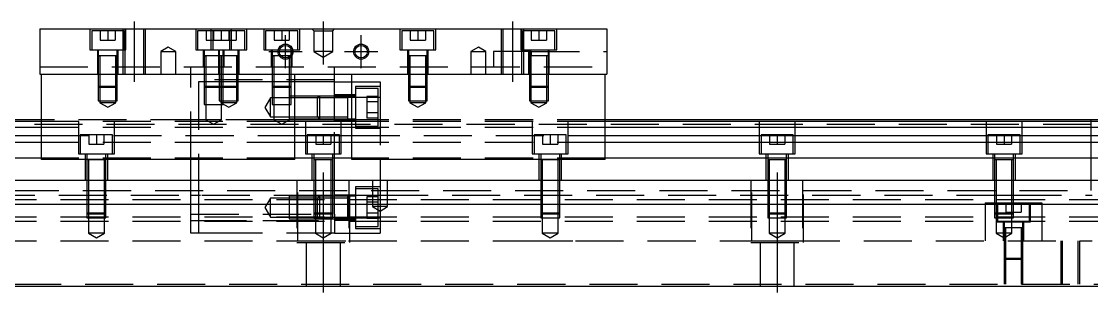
# Model space of a CAD drawing. Extents: x -20 to 752, y -277 to 102.
# Drawn here: x 180.2 to 463.1, y -226.9 to -154.9 of the extents above; entities that cross this region are included whole.
import ezdxf

# ---------------------------------------------------------------- set-up
doc = ezdxf.new("R2010")
doc.units = 0
doc.linetypes.add('CENTER', pattern=[50.8, 31.75, -6.35, 6.35, -6.35])
doc.linetypes.add('DASHED', pattern=[19.05, 12.7, -6.35])
doc.layers.get('0').update_dxf_attribs({"linetype": 'CONTINUOUS'})
doc.layers.add('CENTER', color=1, linetype='CENTER')

msp = doc.modelspace()

# ---------------------------------------------------------------- linework, layer by layer
at = {"color": 7, "linetype": 'CONTINUOUS'}
for p, q in [((185, -156.93), (185, -168.93)), ((185, -156.93), (335, -156.93)), ((335, -156.93), (335, -168.93)), ((248.770162, -164.03), (248.32967, -164.03)), ((251.500006, -164.03), (251.229838, -164.03)), ((185, -168.93), (335, -168.93)), ((185.5, -191.43), (185.5, -168.93)), ((252.5, -191.43), (252.5, -168.93)), ((263, -181.43), (263, -168.93)), ((267.5, -191.43), (267.5, -168.93)), ((334.5, -191.43), (334.5, -168.93)), ((263, -170.93), (267.5, -170.93)), ((185.5, -180.93), (28, -180.93)), ((463, -180.93), (334.5, -180.93)), ((463, -180.93), (462.995, -180.93)), ((463, -180.930502), (463, -180.93)), ((463.005, -180.93), (463, -180.93)), ((472, -180.93), (463, -180.93)), ((463, -181.43), (463, -180.93)), ((185.5, -181.43), (0, -181.43)), ((185.5, -182.969608), (0, -182.969608)), ((267.5, -181.43), (252.5, -181.43)), ((267.5, -182.969608), (252.5, -182.969608)), ((520, -181.43), (334.5, -181.43)), ((520, -182.969608), (334.5, -182.969608)), ((0, -185.090392), (185.5, -185.090392)), ((252.5, -185.090392), (267.5, -185.090392)), ((334.5, -185.090392), (520, -185.090392)), ((185.5, -187.000532), (0, -187.000532)), ((267.5, -187.000532), (252.5, -187.000532)), ((520, -187.000532), (334.5, -187.000532)), ((185.5, -191.111934), (0, -191.111934)), ((252.5, -191.43), (185.5, -191.43)), ((267.5, -191.111934), (252.5, -191.111934)), ((334.5, -191.43), (267.5, -191.43)), ((520, -191.111934), (334.5, -191.111934)), ((0, -196.93), (520, -196.93)), ((0, -203.23), (520, -203.23)), ((266.5, -204.019994), (266.5, -203.23)), ((266.5, -207.180006), (266.5, -206.63)), ((0, -224.93), (520, -224.93))]:
    msp.add_line(p, q, dxfattribs=at)
at = {"color": 3, "linetype": 'DASHED'}
for p, q in [((198.25, -156.93), (198.25, -162.43)), ((207.25, -157.43), (198.75, -157.43)), ((198.75, -157.43), (198.75, -162.43)), ((201, -157.43), (201, -159.93)), ((203, -157.43), (203, -159.93)), ((205, -157.43), (205, -159.93)), ((207.000006, -156.93), (207.000006, -157.43)), ((207.000006, -157.43), (207.000006, -162.43)), ((207.25, -162.43), (207.25, -157.43)), ((207.5, -156.93), (207.5, -168.93)), ((207.75, -162.43), (207.75, -156.93)), ((212.5, -168.93), (212.5, -156.93)), ((212.999994, -168.93), (212.999994, -156.93)), ((226.25, -156.93), (226.25, -162.43)), ((230.75, -157.43), (226.75, -157.43)), ((226.75, -157.43), (226.75, -162.43)), ((229, -157.43), (229, -159.93)), ((230.25, -156.93), (230.25, -162.43)), ((239.25, -157.43), (230.75, -157.43)), ((230.75, -157.43), (230.75, -162.43)), ((231, -157.43), (231, -159.93)), ((233, -157.43), (233, -159.93)), ((235, -157.43), (235, -159.93)), ((235.25, -162.43), (235.25, -157.43)), ((235.75, -162.43), (235.75, -156.93)), ((237, -157.43), (237, -159.93)), ((239.25, -162.43), (239.25, -157.43)), ((239.75, -162.43), (239.75, -156.93)), ((244.25, -156.93), (244.25, -162.43)), ((253.25, -157.43), (244.75, -157.43)), ((244.75, -157.43), (244.75, -162.43)), ((247, -157.43), (247, -159.93)), ((249, -157.43), (249, -159.93)), ((251, -157.43), (251, -159.93)), ((253.25, -162.43), (253.25, -157.43)), ((253.75, -162.43), (253.75, -156.93)), ((257.5, -157.43), (257, -156.93)), ((257.5, -157.43), (257.5, -162.93)), ((257.5, -157.43), (262.5, -157.43)), ((262.5, -157.43), (263, -156.93)), ((262.5, -162.93), (262.5, -157.43)), ((280.25, -156.93), (280.25, -162.43)), ((289.25, -157.43), (280.75, -157.43)), ((280.75, -157.43), (280.75, -162.43)), ((283, -157.43), (283, -159.93)), ((285, -157.43), (285, -159.93)), ((287, -157.43), (287, -159.93)), ((289.25, -162.43), (289.25, -157.43)), ((289.75, -162.43), (289.75, -156.93)), ((307.000006, -156.93), (307.000006, -168.93)), ((307.5, -156.93), (307.5, -168.93)), ((312.25, -156.93), (312.25, -162.43)), ((312.5, -168.93), (312.5, -156.93)), ((321.25, -157.43), (312.75, -157.43)), ((312.75, -157.43), (312.75, -162.43)), ((312.999994, -157.43), (312.999994, -156.93)), ((312.999994, -162.43), (312.999994, -157.43)), ((315, -157.43), (315, -159.93)), ((317, -157.43), (317, -159.93)), ((319, -157.43), (319, -159.93)), ((321.25, -162.43), (321.25, -157.43)), ((321.75, -162.43), (321.75, -156.93)), ((201, -159.93), (203, -159.93)), ((203, -159.93), (205, -159.93)), ((229, -159.93), (231, -159.93)), ((231, -159.93), (233, -159.93)), ((233, -159.93), (235, -159.93)), ((235, -159.93), (237, -159.93)), ((247, -159.93), (249, -159.93)), ((249, -159.93), (251, -159.93)), ((283, -159.93), (285, -159.93)), ((285, -159.93), (287, -159.93)), ((315, -159.93), (317, -159.93)), ((317, -159.93), (319, -159.93)), ((198.25, -162.43), (207.75, -162.43)), ((200.25, -162.43), (200.25, -168.93)), ((200.5, -162.43), (200.5, -164.03)), ((200.5, -164.025), (200.5, -164.03)), ((200.5, -164.03), (200.757448, -164.03)), ((200.757468, -164.03), (200.5, -164.03)), ((200.5, -164.03), (200.5, -164.035)), ((200.5, -164.03), (200.5, -168.92998)), ((205.242552, -164.03), (200.757468, -164.03)), ((200.9, -164.03), (200.9, -168.92998)), ((205.1, -168.92998), (205.1, -164.03)), ((205.5, -164.03), (205.242552, -164.03)), ((205.242602, -164.03), (205.5, -164.03)), ((205.5, -164.03), (205.5, -162.43)), ((205.5, -164.03), (205.5, -164.025)), ((205.5, -164.035), (205.5, -164.03)), ((205.5, -168.92998), (205.5, -164.03)), ((205.75, -168.93), (205.75, -162.43)), ((207.000006, -162.43), (207.000006, -168.93)), ((219, -161.7753), (217, -162.93)), ((217, -162.93), (219, -162.93)), ((217, -162.93), (217, -168.93)), ((221, -162.93), (219, -161.7753)), ((219, -162.93), (221, -162.93)), ((221, -168.93), (221, -162.93)), ((226.25, -162.43), (230.25, -162.43)), ((228.25, -162.43), (228.25, -166.93)), ((228.5, -162.43), (228.5, -164.03)), ((228.5, -164.025), (228.5, -164.03)), ((228.5, -164.03), (228.757448, -164.03)), ((228.757468, -164.03), (228.5, -164.03)), ((228.5, -164.03), (228.5, -166.92998)), ((228.5, -164.03), (228.5, -164.035)), ((232.300194, -164.03), (228.757468, -164.03)), ((228.9, -164.03), (228.9, -166.92998)), ((230.25, -162.43), (239.75, -162.43)), ((232.25, -162.43), (232.25, -168.93)), ((232.5, -162.43), (232.5, -164.03)), ((232.5, -164.025), (232.5, -164.03)), ((232.757468, -164.03), (232.5, -164.03)), ((232.5, -164.03), (232.5, -164.035)), ((232.5, -164.03), (232.5, -168.92998)), ((237.242552, -164.03), (232.757468, -164.03)), ((232.9, -164.03), (232.9, -168.92998)), ((233.1, -166.92998), (233.1, -164.03)), ((233.5, -164.03), (233.5, -162.43)), ((233.5, -164.03), (233.5, -164.025)), ((233.5, -166.92998), (233.5, -164.03)), ((233.5, -164.035), (233.5, -164.03)), ((233.75, -166.93), (233.75, -162.43)), ((237.1, -168.92998), (237.1, -164.03)), ((237.5, -164.03), (237.242552, -164.03)), ((237.5, -164.03), (237.5, -162.43)), ((237.5, -164.03), (237.5, -164.025)), ((237.5, -164.035), (237.5, -164.03)), ((237.5, -168.92998), (237.5, -164.03)), ((237.75, -168.93), (237.75, -162.43)), ((244.25, -162.43), (253.75, -162.43)), ((246.25, -162.43), (246.25, -166.93)), ((246.5, -162.43), (246.5, -164.03)), ((246.5, -164.025), (246.5, -164.03)), ((246.5, -164.03), (246.757448, -164.03)), ((246.757468, -164.03), (246.5, -164.03)), ((246.5, -164.03), (246.5, -164.035)), ((246.5, -164.03), (246.5, -166.92998)), ((248.329928, -164.03), (246.757468, -164.03)), ((246.9, -164.03), (246.9, -166.92998)), ((248.770318, -164.03), (248.329928, -164.03)), ((251.230084, -164.03), (248.770318, -164.03)), ((251.1, -164.159838), (251.1, -164.03)), ((251.5, -164.03), (251.230084, -164.03)), ((251.242602, -164.03), (251.5, -164.03)), ((251.5, -163.617386), (251.5, -162.43)), ((251.5, -164.03), (251.5, -163.617386)), ((251.5, -164.03), (251.5, -164.025)), ((251.5, -164.035), (251.5, -164.03)), ((251.5, -164.252876), (251.5, -164.03)), ((251.75, -166.93), (251.75, -162.43)), ((262.5, -162.93), (257.5, -162.93)), ((257.5, -162.93), (260, -164.373376)), ((260, -164.373376), (262.5, -162.93)), ((280.25, -162.43), (289.75, -162.43)), ((282.25, -162.43), (282.25, -168.93)), ((282.5, -162.43), (282.5, -164.03)), ((282.5, -164.025), (282.5, -164.03)), ((282.757468, -164.03), (282.5, -164.03)), ((282.5, -164.03), (282.5, -164.035)), ((282.5, -164.03), (282.5, -168.92998)), ((287.242552, -164.03), (282.757468, -164.03)), ((282.9, -164.03), (282.9, -168.92998)), ((287.1, -168.92998), (287.1, -164.03)), ((287.5, -164.03), (287.242552, -164.03)), ((287.5, -164.03), (287.5, -162.43)), ((287.5, -164.03), (287.5, -164.025)), ((287.5, -164.035), (287.5, -164.03)), ((287.5, -168.92998), (287.5, -164.03)), ((287.75, -168.93), (287.75, -162.43)), ((301, -161.7753), (299, -162.93)), ((299, -162.93), (301, -162.93)), ((299, -162.93), (299, -168.93)), ((303, -162.93), (301, -161.7753)), ((301, -162.93), (303, -162.93)), ((303, -168.93), (303, -162.93)), ((305, -162.93), (305, -166.93)), ((315, -162.93), (305, -162.93)), ((312.25, -162.43), (321.75, -162.43)), ((312.999994, -168.93), (312.999994, -162.43)), ((314.25, -162.43), (314.25, -168.93)), ((314.5, -162.43), (314.5, -164.03)), ((314.5, -164.025), (314.5, -164.03)), ((314.757468, -164.03), (314.5, -164.03)), ((314.5, -164.03), (314.5, -168.92998)), ((314.5, -164.03), (314.5, -164.035)), ((319.242552, -164.03), (314.757468, -164.03)), ((314.9, -164.03), (314.9, -168.92998)), ((315, -162.93), (335, -162.93)), ((315, -166.93), (315, -162.93)), ((315, -162.93), (315, -164.03)), ((319.1, -168.92998), (319.1, -164.03)), ((319.5, -164.03), (319.242552, -164.03)), ((319.5, -164.03), (319.5, -162.43)), ((319.5, -164.03), (319.5, -164.025)), ((319.5, -168.92998), (319.5, -164.03)), ((319.5, -164.035), (319.5, -164.03)), ((319.75, -168.93), (319.75, -162.43)), ((185, -166.93), (335, -166.93)), ((225, -168.93), (225, -166.93)), ((228.5, -166.93), (228.5, -168.93)), ((228.500006, -166.93), (228.500006, -168.93)), ((228.9, -166.93), (228.9, -168.93)), ((233.1, -168.93), (233.1, -166.93)), ((233.499994, -168.93), (233.499994, -166.93)), ((233.5, -168.93), (233.5, -166.93)), ((246.5, -166.93), (246.5, -168.93)), ((246.500006, -166.93), (246.500006, -168.93)), ((246.9, -166.93), (251.1, -166.93)), ((246.9, -166.93), (246.9, -168.93)), ((251.1, -164.60033), (251.1, -164.159838)), ((251.1, -166.92998), (251.1, -164.60033)), ((251.1, -168.93), (251.1, -166.93)), ((251.499994, -168.93), (251.499994, -166.93)), ((251.5, -166.92998), (251.5, -164.252876)), ((251.5, -168.93), (251.5, -166.93)), ((263, -168.93), (263, -166.93)), ((200.5, -168.93), (200.5, -172.03)), ((200.500006, -168.93), (200.500006, -172.030006)), ((200.9, -168.93), (200.9, -172.43)), ((205.1, -172.43), (205.1, -168.93)), ((205.499994, -172.030006), (205.499994, -168.93)), ((205.5, -172.03), (205.5, -168.93)), ((225, -191.43), (225, -168.93)), ((228.5, -168.93), (228.5, -172.03)), ((228.500006, -168.93), (228.500006, -172.030006)), ((228.9, -168.93), (228.9, -172.43)), ((232.5, -168.93), (232.5, -172.03)), ((232.500006, -168.93), (232.500006, -172.030006)), ((232.9, -168.93), (232.9, -172.43)), ((233.1, -172.43), (233.1, -168.93)), ((233.499994, -172.030006), (233.499994, -168.93)), ((233.5, -172.03), (233.5, -168.93)), ((237.1, -172.43), (237.1, -168.93)), ((237.499994, -172.030006), (237.499994, -168.93)), ((237.5, -172.03), (237.5, -168.93)), ((246.5, -168.93), (246.5, -172.03)), ((246.500006, -168.93), (246.500006, -172.030006)), ((246.9, -168.93), (246.9, -172.43)), ((251.1, -172.43), (251.1, -168.93)), ((251.499994, -172.030006), (251.499994, -168.93)), ((251.5, -172.03), (251.5, -168.93)), ((282.5, -168.93), (282.5, -172.03)), ((282.500006, -168.93), (282.500006, -172.030006)), ((282.9, -168.93), (282.9, -172.43)), ((287.1, -172.43), (287.1, -168.93)), ((287.499994, -172.030006), (287.499994, -168.93)), ((287.5, -172.03), (287.5, -168.93)), ((314.5, -168.93), (314.5, -172.03)), ((314.500006, -168.93), (314.500006, -172.030006)), ((314.9, -168.93), (314.9, -172.43)), ((319.1, -172.43), (319.1, -168.93)), ((319.499994, -172.030006), (319.499994, -168.93)), ((319.5, -172.03), (319.5, -168.93)), ((200.5, -172.03), (205.5, -172.03)), ((200.5, -172.03), (200.9, -172.43)), ((200.500006, -172.03002), (200.500006, -175.93)), ((205.1, -172.43), (200.9, -172.43)), ((200.9, -172.43002), (200.9, -175.93)), ((205.1, -172.43), (205.5, -172.03)), ((205.1, -175.93), (205.1, -172.43002)), ((205.499994, -175.93), (205.499994, -172.03002)), ((263, -170.43), (225, -170.43)), ((227, -170.93), (227, -196.93)), ((228.5, -170.93), (227, -170.93)), ((228.9, -170.93), (228.5, -170.93)), ((228.5, -172.03), (232.5, -172.03)), ((228.5, -172.03), (228.9, -172.43)), ((228.500006, -172.03002), (228.500006, -176.93)), ((232.5, -170.93), (228.9, -170.93)), ((232.500006, -172.43), (228.9, -172.43)), ((228.9, -172.43002), (228.9, -176.93)), ((232.9, -170.93), (232.5, -170.93)), ((232.5, -172.03), (237.5, -172.03)), ((232.5, -172.03), (232.9, -172.43)), ((232.500006, -172.03002), (232.500006, -175.93)), ((232.9, -172.43), (232.500006, -172.43)), ((233.1, -170.93), (232.9, -170.93)), ((237.1, -172.43), (232.9, -172.43)), ((232.9, -172.43002), (232.9, -175.93)), ((233.5, -170.93), (233.1, -170.93)), ((233.1, -172.43), (233.5, -172.03)), ((233.1, -176.93), (233.1, -172.43002)), ((233.499994, -172.43), (233.499994, -172.03002)), ((233.499994, -175.93), (233.499994, -172.43)), ((237.1, -170.93), (233.5, -170.93)), ((237.5, -170.93), (237.1, -170.93)), ((237.1, -172.43), (237.5, -172.03)), ((237.1, -175.93), (237.1, -172.43002)), ((237.499994, -175.93), (237.499994, -172.03002)), ((246.5, -170.93), (237.5, -170.93)), ((246.9, -170.93), (246.5, -170.93)), ((246.5, -172.03), (251.5, -172.03)), ((246.5, -172.03), (246.9, -172.43)), ((246.500006, -172.03002), (246.500006, -176.93)), ((251.1, -170.93), (246.9, -170.93)), ((251.1, -172.43), (246.9, -172.43)), ((246.9, -172.43002), (246.9, -176.93)), ((251.5, -170.93), (251.1, -170.93)), ((251.1, -172.43), (251.5, -172.03)), ((251.1, -176.93), (251.1, -172.43002)), ((251.499994, -176.93), (251.499994, -172.03002)), ((252.5, -170.93), (251.5, -170.93)), ((263, -170.93), (252.5, -170.93)), ((267.5, -170.93), (275, -170.93)), ((268.5, -172.18), (268.5, -183.18)), ((275, -172.18), (268.5, -172.18)), ((275, -170.93), (275, -174.93)), ((282.5, -172.03), (287.5, -172.03)), ((282.5, -172.03), (282.9, -172.43)), ((282.500006, -172.03002), (282.500006, -175.93)), ((287.1, -172.43), (282.9, -172.43)), ((282.9, -172.43002), (282.9, -175.93)), ((287.1, -172.43), (287.5, -172.03)), ((287.1, -175.93), (287.1, -172.43002)), ((287.499994, -175.93), (287.499994, -172.03002)), ((314.5, -172.03), (319.5, -172.03)), ((314.5, -172.03), (314.9, -172.43)), ((314.500006, -172.03002), (314.500006, -175.93)), ((319.1, -172.43), (314.9, -172.43)), ((314.9, -172.43002), (314.9, -175.93)), ((319.1, -172.43), (319.5, -172.03)), ((319.1, -175.93), (319.1, -172.43002)), ((319.499994, -175.93), (319.499994, -172.03002)), ((246, -175.18), (244.556624, -177.68)), ((246, -180.18), (246, -175.18)), ((251, -175.18), (246, -175.18)), ((251, -174.680006), (251, -176.798124)), ((251.499994, -174.680006), (251, -174.680006)), ((258.49998, -175.18), (251, -175.18)), ((252.5, -174.680006), (251.499994, -174.680006)), ((258.99998, -174.680006), (252.5, -174.680006)), ((259, -174.68), (258.5, -175.18)), ((258.5, -180.18), (258.5, -175.18)), ((263, -175.18), (258.5, -175.18)), ((263, -174.680006), (258.999994, -174.680006)), ((259, -174.68), (259, -180.68)), ((263, -174.68), (259, -174.68)), ((268.5, -174.38), (263, -174.38)), ((263, -174.93), (267.5, -174.93)), ((266.5, -174.68), (263.00002, -174.68)), ((266.5, -175.18), (263.00002, -175.18)), ((266.5, -174.68), (266.495, -174.68)), ((266.5, -175.029602), (266.5, -174.68)), ((266.505, -174.68), (266.5, -174.68)), ((267.5, -174.68), (266.5, -174.68)), ((266.5, -177.51997), (266.5, -175.029602)), ((268.5, -174.68), (267.5, -174.68)), ((267.5, -174.93), (275, -174.93)), ((274.5, -172.68), (268.5, -172.68)), ((271.5, -174.793248), (271.5, -176.236624)), ((274.5, -174.793248), (271.5, -174.793248)), ((274.5, -182.68), (274.5, -172.68)), ((275, -174.93), (275, -191.43)), ((200.500006, -175.93), (205.499994, -175.93)), ((200.9, -175.93), (200.9, -176.43)), ((205.1, -176.43), (200.9, -176.43)), ((200.9, -176.43), (203, -177.642436)), ((203, -177.642436), (205.1, -176.43)), ((205.1, -176.43), (205.1, -175.93)), ((228.500006, -176.93), (233.499994, -176.93)), ((228.9, -176.93), (228.9, -180.93)), ((232.500006, -175.93), (237.499994, -175.93)), ((232.9, -175.93), (232.9, -176.43)), ((237.1, -176.43), (232.9, -176.43)), ((232.9, -176.43), (235, -177.642436)), ((233.1, -180.93), (233.1, -176.93)), ((233.499994, -176.93), (233.499994, -175.93)), ((235, -177.642436), (237.1, -176.43)), ((237.1, -176.43), (237.1, -175.93)), ((244.556624, -177.68), (246, -180.18)), ((246.500006, -176.93), (251.499994, -176.93)), ((246.9, -176.93), (246.9, -180.93)), ((251, -176.798124), (251, -176.933818)), ((251, -176.933818), (251, -180.679994)), ((251.1, -180.93), (251.1, -176.93)), ((266.5, -177.88006), (266.5, -177.51997)), ((266.5, -180.33035), (266.5, -177.88006)), ((274.5, -176.236624), (271.5, -176.236624)), ((271.5, -176.236624), (271.5, -179.123376)), ((282.500006, -175.93), (287.499994, -175.93)), ((282.9, -175.93), (282.9, -176.43)), ((287.1, -176.43), (282.9, -176.43)), ((282.9, -176.43), (285, -177.642436)), ((285, -177.642436), (287.1, -176.43)), ((287.1, -176.43), (287.1, -175.93)), ((314.500006, -175.93), (319.499994, -175.93)), ((314.9, -175.93), (314.9, -176.43)), ((319.1, -176.43), (314.9, -176.43)), ((314.9, -176.43), (317, -177.642436)), ((317, -177.642436), (319.1, -176.43)), ((319.1, -176.43), (319.1, -175.93)), ((227, -180.93), (185.5, -180.93)), ((228.9, -180.93), (227, -180.93)), ((233.1, -180.93), (228.9, -180.93)), ((228.9, -180.93), (231, -182.142436)), ((231, -182.142436), (233.1, -180.93)), ((246.9, -180.93), (233.1, -180.93)), ((246, -180.18), (251, -180.18)), ((251.1, -180.93), (246.9, -180.93)), ((246.9, -180.93), (249, -182.142436)), ((249, -182.142436), (251.1, -180.93)), ((251, -180.18), (258.49998, -180.18)), ((251, -180.679994), (258.99998, -180.679994)), ((263, -180.93), (251.1, -180.93)), ((258.5, -180.18), (263, -180.18)), ((258.5, -180.18), (259, -180.68)), ((259, -180.679994), (263, -180.679994)), ((259, -180.68), (263, -180.68)), ((267.5, -180.93), (263, -180.93)), ((263, -180.98), (268.5, -180.98)), ((263.00002, -180.18), (266.5, -180.18)), ((263.00002, -180.68), (266.5, -180.68)), ((266.495, -180.68), (266.5, -180.68)), ((266.5, -180.68), (266.5, -180.33035)), ((266.5, -180.68), (266.505, -180.68)), ((266.5, -180.68), (267.5, -180.68)), ((267.5, -180.68), (268.5, -180.68)), ((268.5, -180.93), (267.5, -180.93)), ((275, -180.93), (268.5, -180.93)), ((271.5, -179.123376), (271.5, -180.566752)), ((274.5, -179.123376), (271.5, -179.123376)), ((274.5, -180.566752), (271.5, -180.566752)), ((334.5, -180.93), (275, -180.93)), ((463, -182.18), (25, -182.18)), ((252.5, -181.43), (185.5, -181.43)), ((252.5, -182.969608), (185.5, -182.969608)), ((195.25, -181.43), (195.25, -189.93)), ((204.75, -189.93), (204.75, -181.43)), ((255.25, -181.43), (255.25, -189.93)), ((263, -196.93), (263, -181.43)), ((264.75, -189.93), (264.75, -181.43)), ((334.5, -181.43), (267.5, -181.43)), ((334.5, -182.969608), (267.5, -182.969608)), ((268.5, -182.68), (274.5, -182.68)), ((268.5, -183.18), (275, -183.18)), ((315.25, -181.43), (315.25, -189.93)), ((324.75, -189.93), (324.75, -181.43)), ((375.25, -181.43), (375.25, -189.93)), ((384.75, -189.93), (384.75, -181.43)), ((435.25, -181.43), (435.25, -189.93)), ((444.75, -189.93), (444.75, -181.43)), ((463, -191.130066), (463, -181.43)), ((185.5, -185.090392), (252.5, -185.090392)), ((204.25, -184.93), (195.75, -184.93)), ((195.75, -184.93), (195.75, -189.93)), ((198, -184.93), (198, -187.43)), ((200, -184.93), (200, -187.43)), ((202, -184.93), (202, -187.43)), ((204.25, -189.93), (204.25, -184.93)), ((264.25, -184.93), (255.75, -184.93)), ((255.75, -184.93), (255.75, -189.93)), ((258, -184.93), (258, -187.43)), ((260, -184.93), (260, -187.43)), ((262, -184.93), (262, -187.43)), ((264.25, -189.93), (264.25, -184.93)), ((267.5, -185.090392), (334.5, -185.090392)), ((324.25, -184.93), (315.75, -184.93)), ((315.75, -184.93), (315.75, -189.93)), ((318, -184.93), (318, -187.43)), ((320, -184.93), (320, -187.43)), ((322, -184.93), (322, -187.43)), ((324.25, -189.93), (324.25, -184.93)), ((384.25, -184.93), (375.75, -184.93)), ((375.75, -184.93), (375.75, -189.93)), ((378, -184.93), (378, -187.43)), ((380, -184.93), (380, -187.43)), ((382, -184.93), (382, -187.43)), ((384.25, -189.93), (384.25, -184.93)), ((444.25, -184.93), (435.75, -184.93)), ((435.75, -184.93), (435.75, -189.93)), ((438, -184.93), (438, -187.43)), ((440, -184.93), (440, -187.43)), ((442, -184.93), (442, -187.43)), ((444.25, -189.93), (444.25, -184.93)), ((252.5, -187.000532), (185.5, -187.000532)), ((198, -187.43), (200, -187.43)), ((200, -187.43), (202, -187.43)), ((258, -187.43), (260, -187.43)), ((260, -187.43), (262, -187.43)), ((334.5, -187.000532), (267.5, -187.000532)), ((318, -187.43), (320, -187.43)), ((320, -187.43), (322, -187.43)), ((378, -187.43), (380, -187.43)), ((380, -187.43), (382, -187.43)), ((438, -187.43), (440, -187.43)), ((440, -187.43), (442, -187.43)), ((252.5, -191.111934), (185.5, -191.111934)), ((195.25, -189.93), (204.75, -189.93)), ((197, -189.93), (197, -196.93)), ((197.5, -189.93), (197.5, -191.53)), ((197.5, -191.525), (197.5, -191.53)), ((197.757468, -191.53), (197.5, -191.53)), ((197.5, -191.53), (197.5, -191.535)), ((197.5, -191.53), (197.5, -196.92998)), ((202.242552, -191.53), (197.757468, -191.53)), ((197.9, -191.53), (197.9, -196.92998)), ((202.1, -196.92998), (202.1, -191.53)), ((202.5, -191.53), (202.242552, -191.53)), ((202.5, -191.53), (202.5, -189.93)), ((202.5, -191.53), (202.5, -191.525)), ((202.5, -191.535), (202.5, -191.53)), ((202.5, -196.92998), (202.5, -191.53)), ((203, -196.93), (203, -189.93)), ((225, -196.93), (225, -191.43)), ((255.25, -189.93), (264.75, -189.93)), ((257, -189.93), (257, -196.93)), ((257.5, -189.93), (257.5, -191.53)), ((257.5, -191.525), (257.5, -191.53)), ((257.757468, -191.53), (257.5, -191.53)), ((257.5, -191.53), (257.5, -191.535)), ((257.5, -191.53), (257.5, -196.92998)), ((262.242552, -191.53), (257.757468, -191.53)), ((257.9, -191.53), (257.9, -196.92998)), ((262.1, -196.92998), (262.1, -191.53)), ((262.5, -191.53), (262.242552, -191.53)), ((262.5, -191.53), (262.5, -189.93)), ((262.5, -191.53), (262.5, -191.525)), ((262.5, -191.535), (262.5, -191.53)), ((262.5, -196.92998), (262.5, -191.53)), ((263, -196.93), (263, -189.93)), ((334.5, -191.111934), (267.5, -191.111934)), ((275, -191.43), (275, -196.93)), ((315.25, -189.93), (324.75, -189.93)), ((317, -189.93), (317, -196.93)), ((317.5, -189.93), (317.5, -191.53)), ((317.5, -191.525), (317.5, -191.53)), ((317.757468, -191.53), (317.5, -191.53)), ((317.5, -191.53), (317.5, -191.535)), ((317.5, -191.53), (317.5, -196.92998)), ((322.242552, -191.53), (317.757468, -191.53)), ((317.9, -191.53), (317.9, -196.92998)), ((322.1, -196.92998), (322.1, -191.53)), ((322.5, -191.53), (322.242552, -191.53)), ((322.5, -191.53), (322.5, -189.93)), ((322.5, -191.53), (322.5, -191.525)), ((322.5, -191.535), (322.5, -191.53)), ((322.5, -196.92998), (322.5, -191.53)), ((323, -196.93), (323, -189.93)), ((375.25, -189.93), (384.75, -189.93)), ((377, -189.93), (377, -196.93)), ((377.5, -189.93), (377.5, -191.53)), ((377.5, -191.525), (377.5, -191.53)), ((377.757468, -191.53), (377.5, -191.53)), ((377.5, -191.53), (377.5, -191.535)), ((377.5, -191.53), (377.5, -196.92998)), ((382.242552, -191.53), (377.757468, -191.53)), ((377.9, -191.53), (377.9, -196.92998)), ((382.1, -196.92998), (382.1, -191.53)), ((382.5, -191.53), (382.242552, -191.53)), ((382.5, -191.53), (382.5, -189.93)), ((382.5, -191.53), (382.5, -191.525)), ((382.5, -191.535), (382.5, -191.53)), ((382.5, -196.92998), (382.5, -191.53)), ((383, -196.93), (383, -189.93)), ((435.25, -189.93), (444.75, -189.93)), ((437, -189.93), (437, -196.93)), ((437.5, -189.93), (437.5, -191.53)), ((437.5, -191.525), (437.5, -191.53)), ((437.757468, -191.53), (437.5, -191.53)), ((437.5, -191.53), (437.5, -191.535)), ((437.5, -191.53), (437.5, -196.92998)), ((442.242552, -191.53), (437.757468, -191.53)), ((437.9, -191.53), (437.9, -196.92998)), ((442.1, -196.92998), (442.1, -191.53)), ((442.5, -191.53), (442.242552, -191.53)), ((442.5, -191.53), (442.5, -189.93)), ((442.5, -191.53), (442.5, -191.525)), ((442.5, -191.535), (442.5, -191.53)), ((442.5, -196.92998), (442.5, -191.53)), ((443, -196.93), (443, -189.93)), ((463, -199.68), (463, -191.130066)), ((197.5, -196.93), (197.5, -203.23)), ((197.500006, -196.93), (197.500006, -203.23)), ((197.9, -196.93), (197.9, -203.23)), ((202.1, -203.23), (202.1, -196.93)), ((202.499994, -203.23), (202.499994, -196.93)), ((202.5, -203.23), (202.5, -196.93)), ((225, -203.23), (225, -196.93)), ((227, -196.93), (227, -203.23)), ((253, -196.93), (253, -213.43)), ((253.291796, -212.93), (253.291796, -196.93)), ((257.5, -196.93), (257.5, -203.23)), ((257.500006, -196.93), (257.500006, -203.23)), ((257.9, -196.93), (257.9, -203.23)), ((262.1, -203.23), (262.1, -196.93)), ((262.499994, -203.23), (262.499994, -196.93)), ((262.5, -203.23), (262.5, -196.93)), ((263, -203.23), (263, -196.93)), ((266.708204, -196.93), (266.708204, -212.93)), ((267, -213.43), (267, -196.93)), ((273, -196.93), (273, -203.93)), ((275, -196.93), (275, -203.23)), ((277, -203.93), (277, -196.93)), ((317.5, -196.93), (317.5, -203.23)), ((317.500006, -196.93), (317.500006, -203.23)), ((317.9, -196.93), (317.9, -203.23)), ((322.1, -203.23), (322.1, -196.93)), ((322.499994, -203.23), (322.499994, -196.93)), ((322.5, -203.23), (322.5, -196.93)), ((373, -196.93), (373, -213.43)), ((373.291796, -212.93), (373.291796, -196.93)), ((377.5, -196.93), (377.5, -203.23)), ((377.500006, -196.93), (377.500006, -203.23)), ((377.9, -196.93), (377.9, -203.23)), ((382.1, -203.23), (382.1, -196.93)), ((382.499994, -203.23), (382.499994, -196.93)), ((382.5, -203.23), (382.5, -196.93)), ((386.708204, -196.93), (386.708204, -212.93)), ((387, -213.43), (387, -196.93)), ((437.5, -196.93), (437.5, -203.23)), ((437.500006, -196.93), (437.500006, -203.23)), ((437.9, -196.93), (437.9, -203.23)), ((442.1, -203.23), (442.1, -196.93)), ((442.499994, -203.23), (442.499994, -196.93)), ((442.5, -203.23), (442.5, -196.93)), ((25, -199.68), (463, -199.68)), ((268.5, -200.88), (263, -200.88)), ((268.5, -198.68), (268.5, -209.68)), ((275, -198.68), (268.5, -198.68)), ((274.5, -199.18), (268.5, -199.18)), ((274.5, -203.23), (274.5, -199.18)), ((0, -202.08), (520, -202.08)), ((56.708204, -200.93), (225, -200.93)), ((197.5, -200.93), (197.9, -200.93)), ((197.5, -203.23), (197.5, -205.53)), ((197.500006, -203.23), (197.500006, -205.530006)), ((197.9, -200.93), (202.1, -200.93)), ((197.9, -203.23), (197.9, -205.93)), ((202.1, -200.93), (202.5, -200.93)), ((202.1, -205.93), (202.1, -203.23)), ((202.499994, -205.530006), (202.499994, -203.23)), ((202.5, -205.53), (202.5, -203.23)), ((225, -200.93), (227, -200.93)), ((225, -205.93), (225, -203.23)), ((227, -200.93), (227.5, -200.93)), ((227, -203.23), (227, -206.63)), ((227.9, -200.93), (263, -200.93)), ((246, -201.68), (244.556624, -204.18)), ((246, -206.68), (246, -201.68)), ((251, -201.68), (246, -201.68)), ((251, -201.180006), (251, -206.63)), ((258.99998, -201.180006), (251, -201.180006)), ((258.49998, -201.68), (251, -201.68)), ((257.5, -200.93), (257.9, -200.93)), ((257.5, -203.23), (257.5, -205.53)), ((257.500006, -203.23), (257.500006, -205.530006)), ((257.9, -200.93), (262.1, -200.93)), ((257.9, -203.23), (257.9, -205.93)), ((259, -201.18), (258.5, -201.68)), ((258.5, -206.63), (258.5, -201.68)), ((263, -201.68), (258.5, -201.68)), ((259, -201.18), (259, -206.63)), ((263, -201.18), (259, -201.18)), ((263, -201.180006), (259, -201.180006)), ((262.1, -200.93), (262.5, -200.93)), ((262.1, -205.93), (262.1, -203.23)), ((262.499994, -205.530006), (262.499994, -203.23)), ((262.5, -205.53), (262.5, -203.23)), ((263, -200.93), (268.5, -200.93)), ((263, -205.93), (263, -203.23)), ((266.5, -201.18), (263.00002, -201.18)), ((266.5, -201.68), (263.00002, -201.68)), ((266.5, -201.18), (266.495, -201.18)), ((266.5, -201.529602), (266.5, -201.18)), ((266.505, -201.18), (266.5, -201.18)), ((268.5, -201.18), (266.5, -201.18)), ((266.5, -203.22972), (266.5, -201.529602)), ((266.5, -204.01997), (266.5, -203.22972)), ((268.5, -200.93), (274.5, -200.93)), ((271.5, -201.293248), (271.5, -202.736624)), ((274.5, -201.293248), (271.5, -201.293248)), ((274.5, -202.736624), (271.5, -202.736624)), ((271.5, -202.736624), (271.5, -205.623376)), ((274.5, -200.93), (275, -200.93)), ((274.5, -206.63), (274.5, -203.23)), ((275, -200.93), (437.5, -200.93)), ((275, -203.23), (275, -206.63)), ((317.5, -200.93), (317.9, -200.93)), ((317.5, -203.23), (317.5, -205.53)), ((317.500006, -203.23), (317.500006, -205.530006)), ((317.9, -200.93), (322.1, -200.93)), ((317.9, -203.23), (317.9, -205.93)), ((322.1, -200.93), (322.5, -200.93)), ((322.1, -205.93), (322.1, -203.23)), ((322.499994, -205.530006), (322.499994, -203.23)), ((322.5, -205.53), (322.5, -203.23)), ((377.5, -200.93), (377.9, -200.93)), ((377.5, -203.23), (377.5, -205.53)), ((377.500006, -203.23), (377.500006, -205.530006)), ((377.9, -200.93), (382.1, -200.93)), ((377.9, -203.23), (377.9, -205.93)), ((382.1, -200.93), (382.5, -200.93)), ((382.1, -205.93), (382.1, -203.23)), ((382.499994, -205.530006), (382.499994, -203.23)), ((382.5, -205.53), (382.5, -203.23)), ((435, -202.93), (437.5, -202.93)), ((435, -202.93), (435, -203.23)), ((435, -203.23), (435, -206.63)), ((437.5, -200.93), (437.9, -200.93)), ((437.5, -202.93), (437.9, -202.93)), ((437.5, -203.23), (437.5, -205.53)), ((437.500006, -203.23), (437.500006, -205.530006)), ((437.9, -200.93), (442.1, -200.93)), ((437.9, -202.93), (442.1, -202.93)), ((437.9, -203.23), (437.9, -205.93)), ((438, -202.93), (438, -207.93)), ((438.25, -202.93), (438.25, -203.23)), ((438.25, -203.23), (438.25, -205.93)), ((440.5, -202.93), (440.5, -205.43)), ((442.1, -200.93), (442.5, -200.93)), ((442.1, -202.93), (442.5, -202.93)), ((442.1, -205.93), (442.1, -203.23)), ((442.499994, -205.530006), (442.499994, -203.23)), ((442.5, -200.93), (463.005, -200.93)), ((442.5, -202.93), (450, -202.93)), ((442.5, -205.53), (442.5, -203.23)), ((444.5, -202.93), (444.5, -205.43)), ((446.75, -203.23), (446.75, -202.93)), ((446.75, -206.63), (446.75, -203.23)), ((447, -207.93), (447, -202.93)), ((450, -202.93), (450, -203.23)), ((450, -203.23), (450, -206.63)), ((462.995, -200.93), (463.291796, -200.93)), ((197.5, -205.53), (202.5, -205.53)), ((197.5, -205.53), (197.9, -205.93)), ((197.500006, -205.53002), (197.500006, -206.63)), ((202.1, -205.93), (197.9, -205.93)), ((197.9, -205.93002), (197.9, -206.93)), ((202.1, -205.93), (202.5, -205.53)), ((202.1, -206.93), (202.1, -205.93002)), ((202.499994, -206.63), (202.499994, -205.53002)), ((225, -206.63), (225, -205.93)), ((225, -205.93), (263, -205.93)), ((244.556624, -204.18), (246, -206.68)), ((257.5, -205.53), (262.5, -205.53)), ((257.5, -205.53), (257.9, -205.93)), ((257.500006, -205.53002), (257.500006, -206.63)), ((262.1, -205.93), (257.9, -205.93)), ((257.9, -205.93002), (257.9, -206.93)), ((262.1, -205.93), (262.5, -205.53)), ((262.1, -206.93), (262.1, -205.93002)), ((262.499994, -206.63), (262.499994, -205.53002)), ((263, -205.93), (263, -206.63)), ((266.5, -204.38006), (266.5, -204.01997)), ((266.5, -206.630124), (266.5, -204.38006)), ((271.5, -205.623376), (271.5, -207.066752)), ((274.5, -205.623376), (271.5, -205.623376)), ((277, -203.93), (273, -203.93)), ((277, -203.93), (273, -203.93)), ((273, -203.93), (275, -205.0847)), ((275, -205.0847), (277, -203.93)), ((275, -205.0847), (277, -203.93)), ((317.5, -205.53), (322.5, -205.53)), ((317.5, -205.53), (317.9, -205.93)), ((317.500006, -205.53002), (317.500006, -206.63)), ((322.1, -205.93), (317.9, -205.93)), ((317.9, -205.93002), (317.9, -206.93)), ((322.1, -205.93), (322.5, -205.53)), ((322.1, -206.93), (322.1, -205.93002)), ((322.499994, -206.63), (322.499994, -205.53002)), ((377.5, -205.53), (382.5, -205.53)), ((377.5, -205.53), (377.9, -205.93)), ((377.500006, -205.53002), (377.500006, -206.63)), ((382.1, -205.93), (377.9, -205.93)), ((377.9, -205.93002), (377.9, -206.93)), ((382.1, -205.93), (382.5, -205.53)), ((382.1, -206.93), (382.1, -205.93002)), ((382.499994, -206.63), (382.499994, -205.53002)), ((437.5, -205.53), (442.5, -205.53)), ((437.5, -205.53), (437.9, -205.93)), ((437.500006, -205.53002), (437.500006, -206.63)), ((442.1, -205.93), (437.9, -205.93)), ((437.9, -205.93002), (437.9, -206.93)), ((438.25, -205.93), (438.25, -206.63)), ((440.5, -205.43), (442.5, -205.43)), ((442.1, -205.93), (442.5, -205.53)), ((442.1, -206.93), (442.1, -205.93002)), ((442.499994, -206.63), (442.499994, -205.53002)), ((442.5, -205.43), (444.5, -205.43)), ((0, -206.63), (520, -206.63)), ((0, -207.78), (520, -207.78)), ((197.500006, -206.63), (197.500006, -206.93)), ((197.500006, -206.93), (202.499994, -206.93)), ((197.9, -206.93), (197.9, -210.93)), ((202.1, -210.93), (202.1, -206.93)), ((202.499994, -206.93), (202.499994, -206.63)), ((225, -210.93), (225, -206.63)), ((225, -207.55077), (263, -207.55077)), ((225, -207.55077), (227, -207.55077)), ((227, -206.63), (227, -210.93)), ((227, -207.55077), (263, -207.55077)), ((246, -206.68), (251, -206.68)), ((251, -206.63), (251, -207.179994)), ((251, -206.68), (258.49998, -206.68)), ((251, -207.179994), (258.99998, -207.179994)), ((257.500006, -206.63), (257.500006, -206.93)), ((257.500006, -206.93), (262.499994, -206.93)), ((257.9, -206.93), (257.9, -210.93)), ((258.5, -206.68), (258.5, -206.63)), ((258.5, -206.68), (263, -206.68)), ((258.5, -206.68), (259, -207.18)), ((258.999994, -207.179994), (263, -207.179994)), ((259, -206.63), (259, -207.18)), ((259, -207.18), (263, -207.18)), ((262.1, -210.93), (262.1, -206.93)), ((262.499994, -206.93), (262.499994, -206.63)), ((263, -206.63), (263, -210.93)), ((263, -206.93), (275, -206.93)), ((263, -207.48), (268.5, -207.48)), ((263.00002, -206.68), (266.5, -206.68)), ((263.00002, -207.18), (266.5, -207.18)), ((266.495, -207.18), (266.5, -207.18)), ((266.5, -206.83035), (266.5, -206.630124)), ((266.5, -207.18), (266.5, -206.83035)), ((266.5, -207.18), (266.505, -207.18)), ((266.5, -207.18), (268.5, -207.18)), ((268.5, -209.18), (274.5, -209.18)), ((274.5, -207.066752), (271.5, -207.066752)), ((274.5, -209.18), (274.5, -206.63)), ((275, -206.63), (275, -206.93)), ((275, -206.93), (275, -210.93)), ((317.500006, -206.63), (317.500006, -206.93)), ((317.500006, -206.93), (322.499994, -206.93)), ((317.9, -206.93), (317.9, -210.93)), ((322.1, -210.93), (322.1, -206.93)), ((322.499994, -206.93), (322.499994, -206.63)), ((377.500006, -206.63), (377.500006, -206.93)), ((377.500006, -206.93), (382.499994, -206.93)), ((377.9, -206.93), (377.9, -210.93)), ((382.1, -210.93), (382.1, -206.93)), ((382.499994, -206.93), (382.499994, -206.63)), ((435, -206.63), (435, -212.93)), ((437.500006, -206.63), (437.500006, -206.93)), ((437.500006, -206.93), (442.499994, -206.93)), ((437.9, -206.93), (437.9, -210.93)), ((438, -207.93), (447, -207.93)), ((438.25, -206.63), (438.25, -206.93)), ((438.25, -206.93), (438.25, -207.93)), ((439.75, -207.93), (439.75, -212.93)), ((440, -207.93), (440, -209.53)), ((442.1, -210.93), (442.1, -206.93)), ((442.499994, -206.93), (442.499994, -206.63)), ((445, -209.53), (445, -207.93)), ((445.25, -212.93), (445.25, -207.93)), ((446.75, -207.93), (446.75, -206.63)), ((450, -206.63), (450, -212.93)), ((202.1, -210.93), (197.9, -210.93)), ((197.9, -210.93), (200, -212.142436)), ((200, -212.142436), (202.1, -210.93)), ((227.9, -210.93), (225, -210.93)), ((232.1, -210.93), (227.9, -210.93)), ((263, -210.93), (232.1, -210.93)), ((262.1, -210.93), (257.9, -210.93)), ((257.9, -210.93), (260, -212.142436)), ((260, -212.142436), (262.1, -210.93)), ((263, -210.93), (275, -210.93)), ((268.5, -209.68), (275, -209.68)), ((322.1, -210.93), (317.9, -210.93)), ((317.9, -210.93), (320, -212.142436)), ((320, -212.142436), (322.1, -210.93)), ((382.1, -210.93), (377.9, -210.93)), ((377.9, -210.93), (380, -212.142436)), ((380, -212.142436), (382.1, -210.93)), ((442.1, -210.93), (437.9, -210.93)), ((437.9, -210.93), (440, -212.142436)), ((440, -209.525), (440, -209.53)), ((440, -209.53), (440.257448, -209.53)), ((440.257468, -209.53), (440, -209.53)), ((440, -209.53), (440, -212.92998)), ((440, -209.53), (440, -209.535)), ((440, -212.142436), (442.1, -210.93)), ((444.742552, -209.53), (440.257468, -209.53)), ((440.4, -209.53), (440.4, -212.92998)), ((444.6, -212.92998), (444.6, -209.53)), ((445, -209.53), (444.742552, -209.53)), ((444.742602, -209.53), (445, -209.53)), ((445, -209.53), (445, -209.525)), ((445, -212.92998), (445, -209.53)), ((445, -209.535), (445, -209.53)), ((0, -212.93), (313.291796, -212.93)), ((253, -213.43), (267, -213.43)), ((253.291796, -212.93), (266.708204, -212.93)), ((255.5, -213.43), (255.5, -224.93)), ((264.5, -224.93), (264.5, -213.43)), ((313.291796, -212.93), (326.708204, -212.93)), ((313.291796, -212.93), (326.708204, -212.93)), ((326.708204, -212.93), (463.291796, -212.93)), ((373, -213.43), (387, -213.43)), ((373.291796, -212.93), (386.708204, -212.93)), ((375.5, -213.43), (375.5, -224.93)), ((384.5, -224.93), (384.5, -213.43)), ((440, -212.93), (440, -217.53)), ((440.000006, -212.93), (440.000006, -217.530006)), ((440.4, -212.93), (440.4, -217.93)), ((444.6, -217.93), (444.6, -212.93)), ((444.999994, -217.530006), (444.999994, -212.93)), ((445, -217.53), (445, -212.93)), ((455.000006, -212.93), (455.000006, -224.43)), ((455.4, -212.93), (455.4, -224.43)), ((459.6, -224.43), (459.6, -212.93)), ((459.999994, -224.43), (459.999994, -212.93)), ((440, -217.53), (445, -217.53)), ((440, -217.53), (440.4, -217.93)), ((440.000006, -217.53002), (440.000006, -224.43)), ((444.6, -217.93), (445, -217.53)), ((444.999994, -224.43), (444.999994, -217.53002)), ((444.6, -217.93), (440.4, -217.93)), ((440.4, -217.93002), (440.4, -224.43)), ((444.6, -224.43), (444.6, -217.93002)), ((6.499992, -224.43), (520, -224.43))]:
    msp.add_line(p, q, dxfattribs=at)
at = {"color": 3, "linetype": 'CONTINUOUS'}
for centre in [(250, -162.93), (270, -162.93)]:
    msp.add_circle(centre, 2, dxfattribs=at)
at = {"color": 7, "linetype": 'CONTINUOUS'}
for centre in [(250, -162.93), (270, -162.93)]:
    msp.add_circle(centre, 1.65, dxfattribs=at)
at = {"layer": 'CENTER', "color": 1, "linetype": 'CENTER'}
for p, q in [((210, -154.93), (210, -170.93)), ((260, -154.93), (260, -166.373376)), ((310, -154.93), (310, -170.93)), ((250, -167.33), (250, -158.53)), ((270, -167.33), (270, -158.53)), ((245.6, -162.93), (254.4, -162.93)), ((265.6, -162.93), (274.4, -162.93)), ((260, -194.93), (260, -226.93)), ((380, -194.93), (380, -226.93))]:
    msp.add_line(p, q, dxfattribs=at)

doc.saveas('drawing.dxf')
